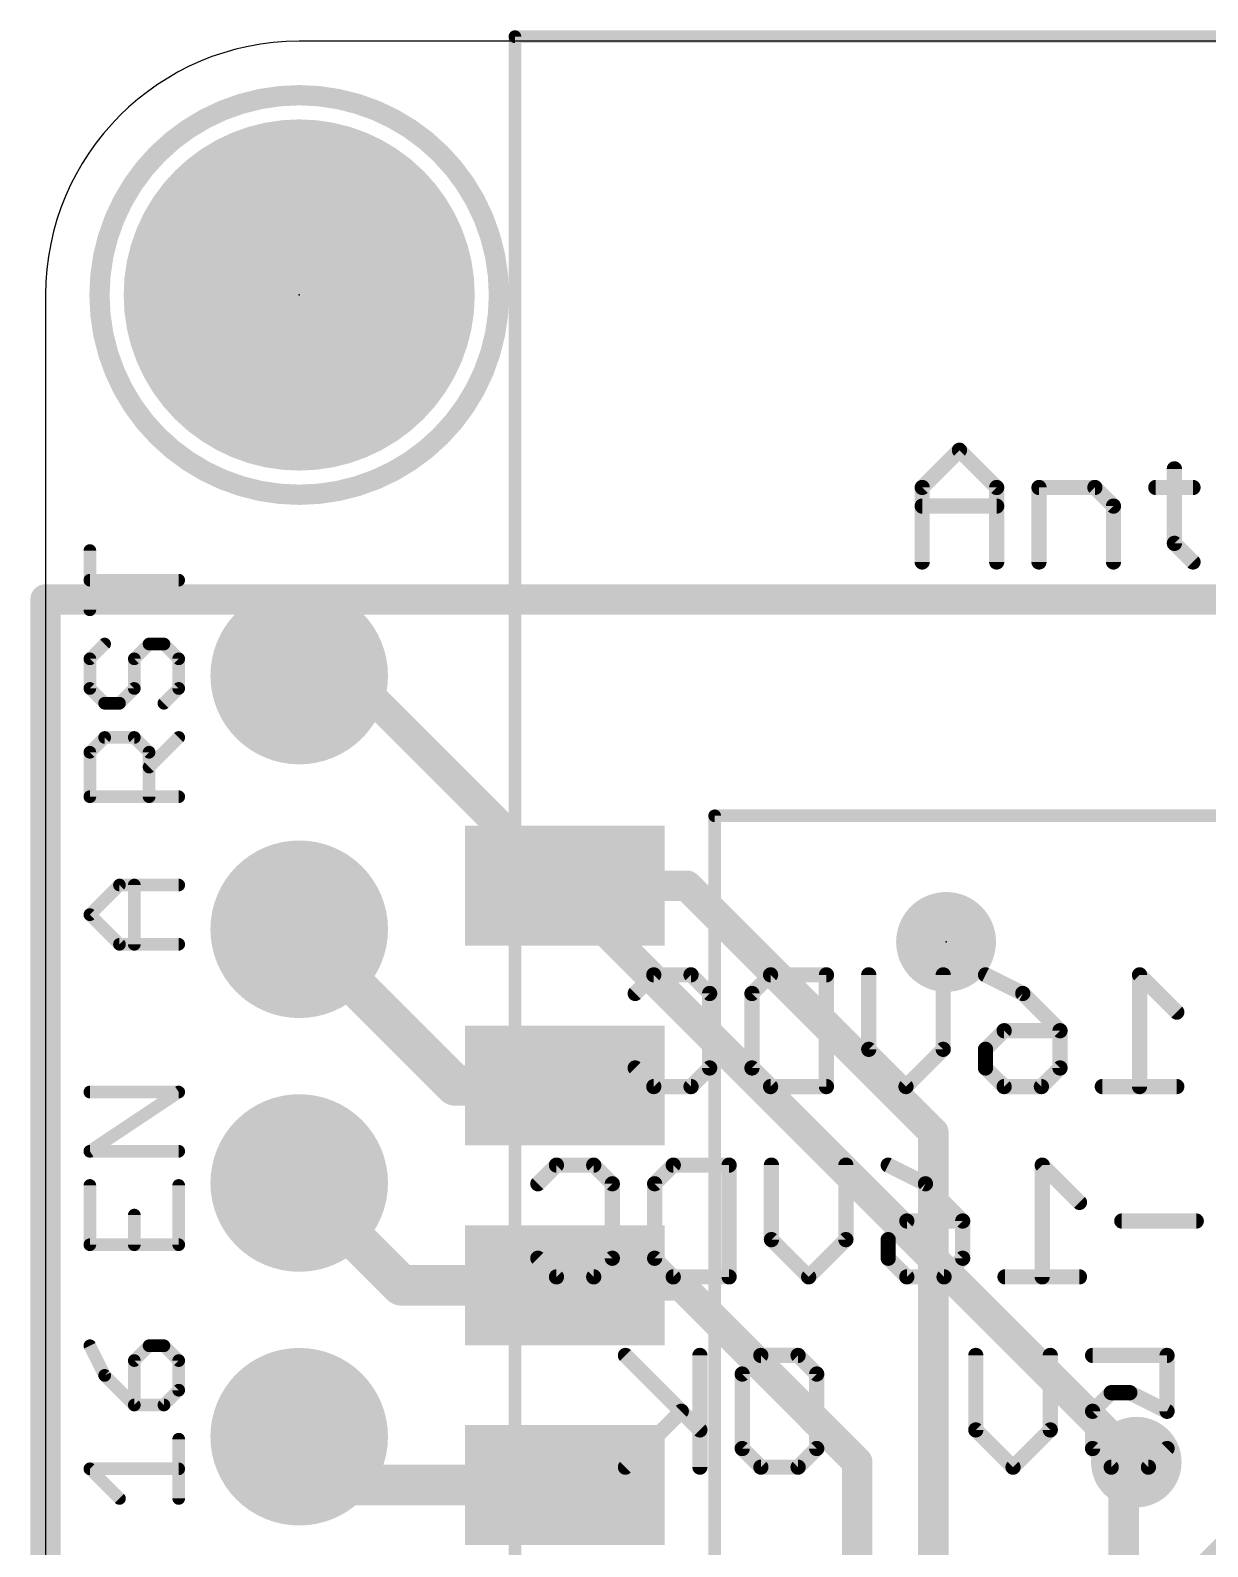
# Model space of a CAD drawing. Extents: x -0.2 to 25.6, y -0.2 to 38.2.
# Drawn here: x -0.15 to 11.64, y 23.03 to 38.21 of the extents above; entities that cross this region are included whole.
import ezdxf

# ---------------------------------------------------------------- set-up
doc = ezdxf.new("R2010")
doc.units = 0
for name, color, linetype in [('1', 12, 'CONTINUOUS'), ('16', 132, 'CONTINUOUS'), ('17', 110, 'CONTINUOUS'), ('18', 110, 'CONTINUOUS'), ('20', 53, 'CONTINUOUS'), ('21', 40, 'CONTINUOUS'), ('22', 6, 'CONTINUOUS'), ('23', 53, 'CONTINUOUS')]:
    doc.layers.add(name, color=color, linetype=linetype)

# ---------------------------------------------------------------- blocks, each defined once
blk = doc.blocks.new('PIE')
at = {"const_width": 0.5}
blk.add_lwpolyline([(0, -0.25, 1), (0, 0.25, 1), (0, -0.25)], format="xyb", dxfattribs=at)
blk = doc.blocks.new('ROUNDP')
at = {"const_width": 0.5}
blk.add_lwpolyline([(0, -0.25, 1), (0, 0.25, 1), (0, -0.25)], format="xyb", dxfattribs=at)
blk = doc.blocks.new('RECT')
blk.add_solid([(-0.5, -0.5), (0.5, -0.5), (-0.5, 0.5), (0.5, 0.5)])
blk = doc.blocks.new('ROUNDV')
at = {"const_width": 0.5}
blk.add_lwpolyline([(0, -0.25, 1), (0, 0.25, 1), (0, -0.25)], format="xyb", dxfattribs=at)

msp = doc.modelspace()

# ---------------------------------------------------------------- linework, layer by layer
at = {"layer": '1'}
for points, const_width in [([(0, 0), (0, 32.512)], 0.3048), ([(0, 32.512), (25.4, 32.512)], 0.3048), ([(5.2, 29.646), (6.422, 29.646)], 0.3048), ([(6.422, 29.646), (8.89, 27.178)], 0.3048), ([(4.104, 27.646), (2.54, 29.21)], 0.4064), ([(5.2, 27.646), (4.104, 27.646)], 0.4064), ([(8.89, 27.178), (8.89, 13.015)], 0.3048), ([(3.564, 25.646), (2.54, 26.67)], 0.4064), ([(5.2, 25.646), (3.564, 25.646)], 0.4064), ([(5.2, 25.646), (6.358, 25.646)], 0.3048), ([(6.358, 25.646), (8.128, 23.876)], 0.3048), ([(3.024, 23.646), (2.54, 24.13)], 0.4064), ([(8.128, 23.876), (8.128, 16.256)], 0.3048), ([(10.922, 23.876), (10.795, 23.749)], 0.3048), ([(5.2, 23.646), (3.024, 23.646)], 0.4064), ([(10.795, 23.749), (10.795, 13.081)], 0.3048)]:
    msp.add_lwpolyline(points, dxfattribs=dict(at, const_width=const_width))
for points, const_width in [([(0.0762, 32.512, 1), (-0.0762, 32.512)], 0.1524), ([(0, 32.5882, 1), (0, 32.4358)], 0.1524), ([(5.2, 29.7222, 1), (5.2, 29.5698)], 0.1524), ([(6.4759, 29.6999, 1), (6.3681, 29.5921)], 0.1524), ([(6.422, 29.5698, 1), (6.422, 29.7222)], 0.1524), ([(2.6118, 29.2818, 1), (2.4682, 29.1382)], 0.2032), ([(4.104, 27.7476, 1), (4.104, 27.5444)], 0.2032), ([(4.0322, 27.5742, 1), (4.1758, 27.7178)], 0.2032), ([(5.2, 27.5444, 1), (5.2, 27.7476)], 0.2032), ([(8.9662, 27.178, 1), (8.8138, 27.178)], 0.1524), ([(8.8361, 27.1241, 1), (8.9439, 27.2319)], 0.1524), ([(2.6118, 26.7418, 1), (2.4682, 26.5982)], 0.2032), ([(3.564, 25.7476, 1), (3.564, 25.5444)], 0.2032), ([(3.4922, 25.5742, 1), (3.6358, 25.7178)], 0.2032), ([(5.2, 25.5444, 1), (5.2, 25.7476)], 0.2032), ([(5.2, 25.7222, 1), (5.2, 25.5698)], 0.1524), ([(6.4119, 25.6999, 1), (6.3041, 25.5921)], 0.1524), ([(6.358, 25.5698, 1), (6.358, 25.7222)], 0.1524), ([(2.6118, 24.2018, 1), (2.4682, 24.0582)], 0.2032), ([(8.2042, 23.876, 1), (8.0518, 23.876)], 0.1524), ([(8.0741, 23.8221, 1), (8.1819, 23.9299)], 0.1524), ([(10.9759, 23.8221, 1), (10.8681, 23.9299)], 0.1524), ([(3.024, 23.7476, 1), (3.024, 23.5444)], 0.2032), ([(5.2, 23.5444, 1), (5.2, 23.7476)], 0.2032), ([(10.8712, 23.749, 1), (10.7188, 23.749)], 0.1524), ([(10.7411, 23.8029, 1), (10.8489, 23.6951)], 0.1524), ([(2.9522, 23.5742, 1), (3.0958, 23.7178)], 0.2032)]:
    msp.add_lwpolyline(points, format="xyb", dxfattribs=dict(at, const_width=const_width))
at = {"layer": '16', "const_width": 0.3048}
for points in [[(0, 0), (0, 32.512)], [(0, 32.512), (25.4, 32.512)], [(3.048, 31.75), (2.54, 31.75)], [(3.048, 31.75), (10.922, 23.876)], [(8.382, 19.558), (12.192, 23.368)]]:
    msp.add_lwpolyline(points, dxfattribs=at)
at = {"layer": '16', "const_width": 0.1524}
for points in [[(0.0762, 32.512, 1), (-0.0762, 32.512)], [(0, 32.5882, 1), (0, 32.4358)], [(2.54, 31.8262, 1), (2.54, 31.6738)], [(3.1019, 31.8039, 1), (2.9941, 31.6961)], [(3.048, 31.6738, 1), (3.048, 31.8262)], [(10.8681, 23.8221, 1), (10.9759, 23.9299)]]:
    msp.add_lwpolyline(points, format="xyb", dxfattribs=at)
at = {"layer": '20'}
for p, q in [((22.86, 38.1), (2.54, 38.1)), ((0, 35.56), (0, 2.54))]:
    msp.add_line(p, q, dxfattribs=at)
msp.add_arc((2.54, 35.56), 2.54, 90, 180, dxfattribs=at)
at = {"layer": '21'}
for points, const_width in [([(4.7, 38.1778, 1), (4.7, 38.1142)], 0.0635), ([(4.7317, 38.146, 1), (4.6683, 38.146)], 0.0635), ([(2.54, 33.56, 1), (2.54, 37.56, 1), (2.54, 33.56)], 0.2032), ([(9.178, 34.0327, 1), (9.1241, 33.9788)], 0.0762), ([(9.178, 33.9788, 1), (9.1241, 34.0327)], 0.0762), ([(11.3415, 33.8193, 1), (11.2653, 33.8193)], 0.0762), ([(8.8163, 33.6329, 1), (8.7401, 33.6329)], 0.0762), ([(9.562, 33.6329, 1), (9.4858, 33.6329)], 0.0762), ([(9.9857, 33.6329, 1), (9.9095, 33.6329)], 0.0762), ([(9.9476, 33.671, 1), (9.9476, 33.5948)], 0.0762), ([(10.5338, 33.6598, 1), (10.4799, 33.606)], 0.0762), ([(10.5069, 33.5948, 1), (10.5069, 33.671)], 0.0762), ([(11.117, 33.671, 1), (11.117, 33.5948)], 0.0762), ([(11.4898, 33.5948, 1), (11.4898, 33.671)], 0.0762), ([(8.7513, 33.6598, 1), (8.8051, 33.606)], 0.0762), ([(9.497, 33.606, 1), (9.5508, 33.6598)], 0.0762), ([(8.7782, 33.4846, 1), (8.7782, 33.4084)], 0.0762), ([(9.5239, 33.4084, 1), (9.5239, 33.4846)], 0.0762), ([(10.7314, 33.4465, 1), (10.6552, 33.4465)], 0.0762), ([(10.6664, 33.4195, 1), (10.7202, 33.4734)], 0.0762), ([(11.3304, 33.1006, 1), (11.2765, 33.0467)], 0.0762), ([(11.2653, 33.0736, 1), (11.3415, 33.0736)], 0.0762), ([(0.4755, 33.0014, 1), (0.412, 33.0014)], 0.0635), ([(11.4629, 32.8603, 1), (11.5168, 32.9141)], 0.0762), ([(8.7401, 32.8872, 1), (8.8163, 32.8872)], 0.0762), ([(9.4858, 32.8872, 1), (9.562, 32.8872)], 0.0762), ([(9.9095, 32.8872, 1), (9.9857, 32.8872)], 0.0762), ([(10.6552, 32.8872, 1), (10.7314, 32.8872)], 0.0762), ([(0.4437, 32.7366, 1), (0.4437, 32.6731)], 0.0635), ([(1.3335, 32.6731, 1), (1.3335, 32.7366)], 0.0635), ([(0.412, 32.4083, 1), (0.4755, 32.4083)], 0.0635), ([(0.6145, 32.0435, 1), (0.5696, 32.0884)], 0.0635), ([(1.0369, 32.0977, 1), (1.0369, 32.0342)], 0.0635), ([(1.0594, 32.0435, 1), (1.0145, 32.0884)], 0.0635), ([(1.2077, 32.0884, 1), (1.1628, 32.0435)], 0.0635), ([(1.1852, 32.0342, 1), (1.1852, 32.0977)], 0.0635), ([(0.4755, 31.9176, 1), (0.412, 31.9176)], 0.0635), ([(0.4213, 31.9401, 1), (0.4662, 31.8952)], 0.0635), ([(0.9204, 31.9176, 1), (0.8569, 31.9176)], 0.0635), ([(0.8662, 31.9401, 1), (0.9111, 31.8952)], 0.0635), ([(1.3653, 31.9176, 1), (1.3018, 31.9176)], 0.0635), ([(1.311, 31.8952, 1), (1.356, 31.9401)], 0.0635), ([(0.412, 31.621, 1), (0.4755, 31.621)], 0.0635), ([(0.4662, 31.6435, 1), (0.4213, 31.5986)], 0.0635), ([(0.8569, 31.621, 1), (0.9204, 31.621)], 0.0635), ([(0.9111, 31.5986, 1), (0.8662, 31.6435)], 0.0635), ([(1.3018, 31.621, 1), (1.3653, 31.621)], 0.0635), ([(1.356, 31.5986, 1), (1.311, 31.6435)], 0.0635), ([(0.592, 31.5045, 1), (0.592, 31.441)], 0.0635), ([(0.5696, 31.4503, 1), (0.6145, 31.4952)], 0.0635), ([(0.7179, 31.4952, 1), (0.7628, 31.4503)], 0.0635), ([(0.7403, 31.441, 1), (0.7403, 31.5045)], 0.0635), ([(1.1628, 31.4952, 1), (1.2077, 31.4503)], 0.0635), ([(0.592, 31.1621, 1), (0.592, 31.0986)], 0.0635), ([(0.6145, 31.1079, 1), (0.5696, 31.1528)], 0.0635), ([(0.9111, 31.1528, 1), (0.8662, 31.1079)], 0.0635), ([(0.8886, 31.0986, 1), (0.8886, 31.1621)], 0.0635), ([(1.356, 31.1079, 1), (1.311, 31.1528)], 0.0635), ([(0.4755, 30.9821, 1), (0.412, 30.9821)], 0.0635), ([(0.4213, 31.0046, 1), (0.4662, 30.9596)], 0.0635), ([(1.0687, 30.9821, 1), (1.0052, 30.9821)], 0.0635), ([(1.0145, 30.9596, 1), (1.0594, 31.0046)], 0.0635), ([(1.0145, 30.8563, 1), (1.0594, 30.8114)], 0.0635), ([(0.4437, 30.569, 1), (0.4437, 30.5055)], 0.0635), ([(0.412, 30.5372, 1), (0.4755, 30.5372)], 0.0635), ([(1.0052, 30.5372, 1), (1.0687, 30.5372)], 0.0635), ([(1.3335, 30.5055, 1), (1.3335, 30.569)], 0.0635), ([(6.7, 30.3777, 1), (6.7, 30.3143)], 0.0635), ([(6.7317, 30.346, 1), (6.6683, 30.346)], 0.0635), ([(0.7403, 29.6847, 1), (0.7403, 29.6212)], 0.0635), ([(0.7628, 29.6305, 1), (0.7179, 29.6754)], 0.0635), ([(0.9204, 29.6529, 1), (0.8569, 29.6529)], 0.0635), ([(1.3335, 29.6212, 1), (1.3335, 29.6847)], 0.0635), ([(0.4662, 29.3788, 1), (0.4213, 29.3339)], 0.0635), ([(0.4213, 29.3788, 1), (0.4662, 29.3339)], 0.0635), ([(0.7403, 29.0915, 1), (0.7403, 29.028)], 0.0635), ([(0.7179, 29.0373, 1), (0.7628, 29.0822)], 0.0635), ([(0.8569, 29.0597, 1), (0.9204, 29.0597)], 0.0635), ([(1.3335, 29.028, 1), (1.3335, 29.0915)], 0.0635), ([(0.4437, 27.6124, 1), (0.4437, 27.5489)], 0.0635), ([(1.3511, 27.5543, 1), (1.3159, 27.6071)], 0.0635), ([(1.3335, 27.5489, 1), (1.3335, 27.6124)], 0.0635), ([(0.4437, 27.0192, 1), (0.4437, 26.9558)], 0.0635), ([(0.4261, 27.0139, 1), (0.4614, 26.9611)], 0.0635), ([(1.3335, 26.9558, 1), (1.3335, 27.0192)], 0.0635), ([(0.4755, 26.6452, 1), (0.412, 26.6452)], 0.0635), ([(1.3653, 26.6452, 1), (1.3018, 26.6452)], 0.0635), ([(0.9204, 26.3486, 1), (0.8569, 26.3486)], 0.0635), ([(0.4437, 26.0837, 1), (0.4437, 26.0202)], 0.0635), ([(1.3335, 26.0202, 1), (1.3335, 26.0837)], 0.0635), ([(0.412, 26.052, 1), (0.4755, 26.052)], 0.0635), ([(0.8569, 26.052, 1), (0.9204, 26.052)], 0.0635), ([(1.3018, 26.052, 1), (1.3653, 26.052)], 0.0635), ([(0.4721, 25.0549, 1), (0.4153, 25.0265)], 0.0635), ([(1.0369, 25.0724, 1), (1.0369, 25.0089)], 0.0635), ([(1.0594, 25.0182, 1), (1.0145, 25.0631)], 0.0635), ([(1.2077, 25.0631, 1), (1.1628, 25.0182)], 0.0635), ([(1.1852, 25.0089, 1), (1.1852, 25.0724)], 0.0635), ([(0.9204, 24.8924, 1), (0.8569, 24.8924)], 0.0635), ([(0.8662, 24.9148, 1), (0.9111, 24.8699)], 0.0635), ([(1.3653, 24.8924, 1), (1.3018, 24.8924)], 0.0635), ([(1.311, 24.8699, 1), (1.356, 24.9148)], 0.0635), ([(0.6145, 24.7665, 1), (0.5696, 24.7216)], 0.0635), ([(0.5636, 24.7299, 1), (0.6204, 24.7583)], 0.0635), ([(1.3018, 24.5958, 1), (1.3653, 24.5958)], 0.0635), ([(1.356, 24.5733, 1), (1.311, 24.6182)], 0.0635), ([(0.8886, 24.4793, 1), (0.8886, 24.4158)], 0.0635), ([(0.8569, 24.4475, 1), (0.9204, 24.4475)], 0.0635), ([(0.8662, 24.425, 1), (0.9111, 24.47)], 0.0635), ([(1.1628, 24.47, 1), (1.2077, 24.425)], 0.0635), ([(1.1852, 24.4158, 1), (1.1852, 24.4793)], 0.0635), ([(1.3653, 24.1052, 1), (1.3018, 24.1052)], 0.0635), ([(0.4437, 23.8403, 1), (0.4437, 23.7768)], 0.0635), ([(0.4662, 23.831, 1), (0.4213, 23.7861)], 0.0635), ([(1.3335, 23.7768, 1), (1.3335, 23.8403)], 0.0635), ([(0.7179, 23.4895, 1), (0.7628, 23.5344)], 0.0635), ([(1.3018, 23.512, 1), (1.3653, 23.512)], 0.0635)]:
    msp.add_lwpolyline(points, format="xyb", dxfattribs=dict(at, const_width=const_width))
for points, const_width in [([(4.7, 38.146), (20.7, 38.146)], 0.127), ([(4.7, 14.146), (4.7, 38.146)], 0.127), ([(8.7782, 33.6329), (9.1511, 34.0058)], 0.1524), ([(9.1511, 34.0058), (9.5239, 33.6329)], 0.1524), ([(11.3034, 33.8193), (11.3034, 33.0736)], 0.1524), ([(8.7782, 32.8872), (8.7782, 33.6329)], 0.1524), ([(9.5239, 33.6329), (9.5239, 32.8872)], 0.1524), ([(9.9476, 32.8872), (9.9476, 33.6329)], 0.1524), ([(9.9476, 33.6329), (10.5069, 33.6329)], 0.1524), ([(10.5069, 33.6329), (10.6933, 33.4465)], 0.1524), ([(11.117, 33.6329), (11.4898, 33.6329)], 0.1524), ([(8.7782, 33.4465), (9.5239, 33.4465)], 0.1524), ([(10.6933, 33.4465), (10.6933, 32.8872)], 0.1524), ([(11.3034, 33.0736), (11.4898, 32.8872)], 0.1524), ([(0.4437, 32.4083), (0.4437, 33.0014)], 0.127), ([(1.3335, 32.7048), (0.4437, 32.7048)], 0.127), ([(0.592, 32.0659), (0.4437, 31.9176)], 0.127), ([(0.8886, 31.9176), (1.0369, 32.0659)], 0.127), ([(1.0369, 32.0659), (1.1852, 32.0659)], 0.127), ([(1.1852, 32.0659), (1.3335, 31.9176)], 0.127), ([(0.4437, 31.9176), (0.4437, 31.621)], 0.127), ([(0.8886, 31.621), (0.8886, 31.9176)], 0.127), ([(1.3335, 31.9176), (1.3335, 31.621)], 0.127), ([(0.4437, 31.621), (0.592, 31.4727)], 0.127), ([(0.7403, 31.4727), (0.8886, 31.621)], 0.127), ([(1.3335, 31.621), (1.1852, 31.4727)], 0.127), ([(0.592, 31.4727), (0.7403, 31.4727)], 0.127), ([(0.4437, 30.9821), (0.592, 31.1304)], 0.127), ([(0.592, 31.1304), (0.8886, 31.1304)], 0.127), ([(0.8886, 31.1304), (1.0369, 30.9821)], 0.127), ([(1.0369, 30.8338), (1.3335, 31.1304)], 0.127), ([(0.4437, 30.5372), (0.4437, 30.9821)], 0.127), ([(1.0369, 30.9821), (1.0369, 30.5372)], 0.127), ([(1.3335, 30.5372), (0.4437, 30.5372)], 0.127), ([(6.7, 30.346), (18.7, 30.346)], 0.127), ([(6.7, 15.346), (6.7, 30.346)], 0.127), ([(0.4437, 29.3563), (0.7403, 29.6529)], 0.127), ([(0.7403, 29.6529), (1.3335, 29.6529)], 0.127), ([(0.8886, 29.0597), (0.8886, 29.6529)], 0.127), ([(0.7403, 29.0597), (0.4437, 29.3563)], 0.127), ([(1.3335, 29.0597), (0.7403, 29.0597)], 0.127), ([(0.4437, 26.9875), (1.3335, 27.5807)], 0.127), ([(1.3335, 27.5807), (0.4437, 27.5807)], 0.127), ([(1.3335, 26.9875), (0.4437, 26.9875)], 0.127), ([(0.4437, 26.6452), (0.4437, 26.052)], 0.127), ([(1.3335, 26.052), (1.3335, 26.6452)], 0.127), ([(0.8886, 26.052), (0.8886, 26.3486)], 0.127), ([(0.4437, 26.052), (1.3335, 26.052)], 0.127), ([(0.4437, 25.0407), (0.592, 24.7441)], 0.127), ([(1.0369, 25.0407), (0.8886, 24.8924)], 0.127), ([(1.1852, 25.0407), (1.0369, 25.0407)], 0.127), ([(1.3335, 24.8924), (1.1852, 25.0407)], 0.127), ([(0.8886, 24.8924), (0.8886, 24.4475)], 0.127), ([(1.3335, 24.5958), (1.3335, 24.8924)], 0.127), ([(0.592, 24.7441), (0.8886, 24.4475)], 0.127), ([(1.1852, 24.4475), (1.3335, 24.5958)], 0.127), ([(0.8886, 24.4475), (1.1852, 24.4475)], 0.127), ([(1.3335, 23.512), (1.3335, 24.1052)], 0.127), ([(0.7403, 23.512), (0.4437, 23.8086)], 0.127), ([(0.4437, 23.8086), (1.3335, 23.8086)], 0.127)]:
    msp.add_lwpolyline(points, dxfattribs=dict(at, const_width=const_width))
at = {"layer": '22', "const_width": 0.1524}
for points in [[(5.9041, 28.5673), (6.0906, 28.7538)], [(6.0906, 28.7538), (6.4634, 28.7538)], [(6.4634, 28.7538), (6.6498, 28.5673)], [(7.0735, 28.5673), (7.26, 28.7538)], [(7.26, 28.7538), (7.8192, 28.7538)], [(7.8192, 28.7538), (7.8192, 27.6352)], [(8.2429, 28.0081), (8.2429, 28.7538)], [(8.9886, 28.7538), (8.9886, 28.0081)], [(9.4123, 28.7538), (9.7852, 28.5673)], [(11.3274, 28.3809), (10.9546, 28.7538)], [(10.9546, 28.7538), (10.9546, 27.6352)], [(6.6498, 28.5673), (6.6498, 27.8216)], [(7.0735, 27.8216), (7.0735, 28.5673)], [(9.7852, 28.5673), (10.158, 28.1945)], [(9.4123, 28.0081), (9.5988, 28.1945)], [(9.5988, 28.1945), (10.158, 28.1945)], [(10.158, 28.1945), (10.158, 27.8216)], [(8.6158, 27.6352), (8.2429, 28.0081)], [(8.9886, 28.0081), (8.6158, 27.6352)], [(9.4123, 27.8216), (9.4123, 28.0081)], [(6.0906, 27.6352), (5.9041, 27.8216)], [(6.6498, 27.8216), (6.4634, 27.6352)], [(7.26, 27.6352), (7.0735, 27.8216)], [(9.5988, 27.6352), (9.4123, 27.8216)], [(10.158, 27.8216), (9.9716, 27.6352)], [(6.4634, 27.6352), (6.0906, 27.6352)], [(7.8192, 27.6352), (7.26, 27.6352)], [(9.9716, 27.6352), (9.5988, 27.6352)], [(11.3274, 27.6352), (10.5817, 27.6352)], [(4.9296, 26.6623), (5.1161, 26.8488)], [(5.1161, 26.8488), (5.4889, 26.8488)], [(5.4889, 26.8488), (5.6753, 26.6623)], [(6.099, 26.6623), (6.2855, 26.8488)], [(6.2855, 26.8488), (6.8447, 26.8488)], [(6.8447, 26.8488), (6.8447, 25.7302)], [(7.2684, 26.103), (7.2684, 26.8488)], [(8.0141, 26.8488), (8.0141, 26.103)], [(8.4378, 26.8488), (8.8107, 26.6623)], [(10.3529, 26.4759), (9.9801, 26.8488)], [(9.9801, 26.8488), (9.9801, 25.7302)], [(5.6753, 26.6623), (5.6753, 25.9166)], [(6.099, 25.9166), (6.099, 26.6623)], [(8.8107, 26.6623), (9.1835, 26.2895)], [(8.4378, 26.103), (8.6243, 26.2895)], [(8.6243, 26.2895), (9.1835, 26.2895)], [(9.1835, 26.2895), (9.1835, 25.9166)], [(11.5223, 26.2895), (10.7766, 26.2895)], [(7.6413, 25.7302), (7.2684, 26.103)], [(8.0141, 26.103), (7.6413, 25.7302)], [(8.4378, 25.9166), (8.4378, 26.103)], [(5.1161, 25.7302), (4.9296, 25.9166)], [(5.6753, 25.9166), (5.4889, 25.7302)], [(6.2855, 25.7302), (6.099, 25.9166)], [(8.6243, 25.7302), (8.4378, 25.9166)], [(9.1835, 25.9166), (8.9971, 25.7302)], [(5.4889, 25.7302), (5.1161, 25.7302)], [(6.8447, 25.7302), (6.2855, 25.7302)], [(8.9971, 25.7302), (8.6243, 25.7302)], [(10.3529, 25.7302), (9.6072, 25.7302)], [(6.5524, 24.1981), (5.8067, 24.9438)], [(6.5524, 24.9438), (6.5524, 23.8252)], [(6.9761, 24.7573), (7.1625, 24.9438)], [(7.1625, 24.9438), (7.5354, 24.9438)], [(7.5354, 24.9438), (7.7218, 24.7573)], [(9.3149, 24.1981), (9.3149, 24.9438)], [(10.0606, 24.9438), (10.0606, 24.1981)], [(10.4843, 24.9438), (11.23, 24.9438)], [(11.23, 24.9438), (11.23, 24.3845)], [(6.9761, 24.0116), (6.9761, 24.7573)], [(7.7218, 24.7573), (7.7218, 24.0116)], [(10.6707, 24.5709), (10.4843, 24.3845)], [(10.8571, 24.5709), (10.6707, 24.5709)], [(11.23, 24.3845), (10.8571, 24.5709)], [(6.366, 24.3845), (5.8067, 23.8252)], [(10.4843, 24.3845), (10.4843, 24.0116)], [(9.6877, 23.8252), (9.3149, 24.1981)], [(10.0606, 24.1981), (9.6877, 23.8252)], [(7.1625, 23.8252), (6.9761, 24.0116)], [(7.7218, 24.0116), (7.5354, 23.8252)], [(10.4843, 24.0116), (10.6707, 23.8252)], [(11.0435, 23.8252), (11.23, 24.0116)], [(7.5354, 23.8252), (7.1625, 23.8252)], [(10.6707, 23.8252), (11.0435, 23.8252)]]:
    msp.add_lwpolyline(points, dxfattribs=at)
at = {"layer": '22', "const_width": 0.0762}
for points in [[(6.0906, 28.7919, 1), (6.0906, 28.7157)], [(6.1175, 28.7268, 1), (6.0636, 28.7807)], [(6.4904, 28.7807, 1), (6.4365, 28.7268)], [(6.4634, 28.7157, 1), (6.4634, 28.7919)], [(7.26, 28.7919, 1), (7.26, 28.7157)], [(7.2869, 28.7268, 1), (7.233, 28.7807)], [(7.8573, 28.7538, 1), (7.7811, 28.7538)], [(7.8192, 28.7157, 1), (7.8192, 28.7919)], [(8.281, 28.7538, 1), (8.2048, 28.7538)], [(9.0267, 28.7538, 1), (8.9505, 28.7538)], [(9.4294, 28.7878, 1), (9.3953, 28.7197)], [(10.9815, 28.7807, 1), (10.9276, 28.7268)], [(10.9927, 28.7538, 1), (10.9165, 28.7538)], [(5.8772, 28.5943, 1), (5.9311, 28.5404)], [(6.6879, 28.5673, 1), (6.6117, 28.5673)], [(6.6229, 28.5404, 1), (6.6768, 28.5943)], [(7.1116, 28.5673, 1), (7.0354, 28.5673)], [(7.0466, 28.5943, 1), (7.1005, 28.5404)], [(9.8121, 28.5943, 1), (9.7582, 28.5404)], [(9.7681, 28.5333, 1), (9.8022, 28.6014)], [(11.3005, 28.354, 1), (11.3544, 28.4078)], [(9.5988, 28.2326, 1), (9.5988, 28.1564)], [(9.6257, 28.1675, 1), (9.5718, 28.2214)], [(10.1961, 28.1945, 1), (10.1199, 28.1945)], [(10.1311, 28.1675, 1), (10.185, 28.2214)], [(10.158, 28.1564, 1), (10.158, 28.2326)], [(8.2699, 28.035, 1), (8.216, 27.9811)], [(9.0156, 27.9811, 1), (8.9617, 28.035)], [(9.4504, 28.0081, 1), (9.3742, 28.0081)], [(8.2048, 28.0081, 1), (8.281, 28.0081)], [(8.9505, 28.0081, 1), (9.0267, 28.0081)], [(9.3854, 28.035, 1), (9.4393, 27.9811)], [(5.9311, 27.8486, 1), (5.8772, 27.7947)], [(6.6117, 27.8216, 1), (6.6879, 27.8216)], [(6.6768, 27.7947, 1), (6.6229, 27.8486)], [(7.1005, 27.8486, 1), (7.0466, 27.7947)], [(7.0354, 27.8216, 1), (7.1116, 27.8216)], [(9.4393, 27.8486, 1), (9.3854, 27.7947)], [(9.3742, 27.8216, 1), (9.4504, 27.8216)], [(10.1199, 27.8216, 1), (10.1961, 27.8216)], [(10.185, 27.7947, 1), (10.1311, 27.8486)], [(6.0906, 27.6733, 1), (6.0906, 27.5971)], [(6.0636, 27.6083, 1), (6.1175, 27.6621)], [(6.4365, 27.6621, 1), (6.4904, 27.6083)], [(6.4634, 27.5971, 1), (6.4634, 27.6733)], [(7.26, 27.6733, 1), (7.26, 27.5971)], [(7.233, 27.6083, 1), (7.2869, 27.6621)], [(7.7811, 27.6352, 1), (7.8573, 27.6352)], [(7.8192, 27.5971, 1), (7.8192, 27.6733)], [(8.5888, 27.6621, 1), (8.6427, 27.6083)], [(8.5888, 27.6083, 1), (8.6427, 27.6621)], [(9.5988, 27.6733, 1), (9.5988, 27.5971)], [(9.5718, 27.6083, 1), (9.6257, 27.6621)], [(9.9447, 27.6621, 1), (9.9985, 27.6083)], [(9.9716, 27.5971, 1), (9.9716, 27.6733)], [(10.5817, 27.6733, 1), (10.5817, 27.5971)], [(10.9165, 27.6352, 1), (10.9927, 27.6352)], [(11.3274, 27.5971, 1), (11.3274, 27.6733)], [(5.1161, 26.8869, 1), (5.1161, 26.8107)], [(5.143, 26.8218, 1), (5.0891, 26.8757)], [(5.5159, 26.8757, 1), (5.462, 26.8218)], [(5.4889, 26.8107, 1), (5.4889, 26.8869)], [(6.2855, 26.8869, 1), (6.2855, 26.8107)], [(6.3124, 26.8218, 1), (6.2585, 26.8757)], [(6.8828, 26.8488, 1), (6.8066, 26.8488)], [(6.8447, 26.8107, 1), (6.8447, 26.8869)], [(7.3065, 26.8488, 1), (7.2303, 26.8488)], [(8.0522, 26.8488, 1), (7.976, 26.8488)], [(8.4549, 26.8828, 1), (8.4208, 26.8147)], [(10.007, 26.8757, 1), (9.9531, 26.8218)], [(10.0182, 26.8488, 1), (9.942, 26.8488)], [(4.9027, 26.6893, 1), (4.9566, 26.6354)], [(5.7134, 26.6623, 1), (5.6372, 26.6623)], [(5.6484, 26.6354, 1), (5.7023, 26.6893)], [(6.1371, 26.6623, 1), (6.0609, 26.6623)], [(6.0721, 26.6893, 1), (6.126, 26.6354)], [(8.8376, 26.6893, 1), (8.7837, 26.6354)], [(8.7936, 26.6283, 1), (8.8277, 26.6964)], [(10.326, 26.449, 1), (10.3799, 26.5028)], [(8.6243, 26.3276, 1), (8.6243, 26.2514)], [(8.6512, 26.2625, 1), (8.5973, 26.3164)], [(9.2216, 26.2895, 1), (9.1454, 26.2895)], [(9.1566, 26.2625, 1), (9.2105, 26.3164)], [(9.1835, 26.2514, 1), (9.1835, 26.3276)], [(10.7766, 26.3276, 1), (10.7766, 26.2514)], [(11.5223, 26.2514, 1), (11.5223, 26.3276)], [(7.2954, 26.13, 1), (7.2415, 26.0761)], [(7.2303, 26.103, 1), (7.3065, 26.103)], [(7.976, 26.103, 1), (8.0522, 26.103)], [(8.0411, 26.0761, 1), (7.9872, 26.13)], [(8.4759, 26.103, 1), (8.3997, 26.103)], [(8.4109, 26.13, 1), (8.4648, 26.0761)], [(4.9566, 25.9436, 1), (4.9027, 25.8897)], [(5.7023, 25.8897, 1), (5.6484, 25.9436)], [(6.126, 25.9436, 1), (6.0721, 25.8897)], [(8.4648, 25.9436, 1), (8.4109, 25.8897)], [(9.2105, 25.8897, 1), (9.1566, 25.9436)], [(5.6372, 25.9166, 1), (5.7134, 25.9166)], [(6.0609, 25.9166, 1), (6.1371, 25.9166)], [(8.3997, 25.9166, 1), (8.4759, 25.9166)], [(9.1454, 25.9166, 1), (9.2216, 25.9166)], [(5.1161, 25.7683, 1), (5.1161, 25.6921)], [(5.0891, 25.7033, 1), (5.143, 25.7571)], [(5.462, 25.7571, 1), (5.5159, 25.7033)], [(5.4889, 25.6921, 1), (5.4889, 25.7683)], [(6.2855, 25.7683, 1), (6.2855, 25.6921)], [(6.2585, 25.7033, 1), (6.3124, 25.7571)], [(6.8066, 25.7302, 1), (6.8828, 25.7302)], [(6.8447, 25.6921, 1), (6.8447, 25.7683)], [(7.6143, 25.7571, 1), (7.6682, 25.7033)], [(7.6143, 25.7033, 1), (7.6682, 25.7571)], [(8.6243, 25.7683, 1), (8.6243, 25.6921)], [(8.5973, 25.7033, 1), (8.6512, 25.7571)], [(8.9702, 25.7571, 1), (9.024, 25.7033)], [(8.9971, 25.6921, 1), (8.9971, 25.7683)], [(9.6072, 25.7683, 1), (9.6072, 25.6921)], [(9.942, 25.7302, 1), (10.0182, 25.7302)], [(10.3529, 25.6921, 1), (10.3529, 25.7683)], [(5.8336, 24.9707, 1), (5.7797, 24.9168)], [(6.5905, 24.9438, 1), (6.5143, 24.9438)], [(7.1625, 24.9819, 1), (7.1625, 24.9057)], [(7.1894, 24.9168, 1), (7.1356, 24.9707)], [(7.5623, 24.9707, 1), (7.5084, 24.9168)], [(7.5354, 24.9057, 1), (7.5354, 24.9819)], [(9.353, 24.9438, 1), (9.2768, 24.9438)], [(10.0987, 24.9438, 1), (10.0225, 24.9438)], [(10.4843, 24.9819, 1), (10.4843, 24.9057)], [(11.2681, 24.9438, 1), (11.1919, 24.9438)], [(11.23, 24.9057, 1), (11.23, 24.9819)], [(6.9491, 24.7843, 1), (7.003, 24.7304)], [(7.0142, 24.7573, 1), (6.938, 24.7573)], [(7.7599, 24.7573, 1), (7.6837, 24.7573)], [(7.6948, 24.7304, 1), (7.7487, 24.7843)], [(10.6707, 24.609, 1), (10.6707, 24.5328)], [(10.6976, 24.544, 1), (10.6438, 24.5978)], [(10.8742, 24.605, 1), (10.8401, 24.5368)], [(10.8571, 24.5328, 1), (10.8571, 24.609)], [(6.3929, 24.3575, 1), (6.339, 24.4114)], [(10.4573, 24.4114, 1), (10.5112, 24.3575)], [(10.5224, 24.3845, 1), (10.4462, 24.3845)], [(11.2129, 24.3504, 1), (11.247, 24.4186)], [(11.1919, 24.3845, 1), (11.2681, 24.3845)], [(6.5254, 24.1711, 1), (6.5793, 24.225)], [(9.3418, 24.225, 1), (9.2879, 24.1711)], [(9.2768, 24.1981, 1), (9.353, 24.1981)], [(10.0225, 24.1981, 1), (10.0987, 24.1981)], [(10.0875, 24.1711, 1), (10.0336, 24.225)], [(7.003, 24.0386, 1), (6.9491, 23.9847)], [(6.938, 24.0116, 1), (7.0142, 24.0116)], [(7.6837, 24.0116, 1), (7.7599, 24.0116)], [(7.7487, 23.9847, 1), (7.6948, 24.0386)], [(10.5112, 24.0386, 1), (10.4573, 23.9847)], [(10.4462, 24.0116, 1), (10.5224, 24.0116)], [(11.2569, 23.9847, 1), (11.203, 24.0386)], [(5.7797, 23.8521, 1), (5.8336, 23.7983)], [(6.5143, 23.8252, 1), (6.5905, 23.8252)], [(7.1625, 23.8633, 1), (7.1625, 23.7871)], [(7.1356, 23.7983, 1), (7.1894, 23.8521)], [(7.5084, 23.8521, 1), (7.5623, 23.7983)], [(7.5354, 23.7871, 1), (7.5354, 23.8633)], [(9.6608, 23.8521, 1), (9.7147, 23.7983)], [(9.6608, 23.7983, 1), (9.7147, 23.8521)], [(10.6707, 23.8633, 1), (10.6707, 23.7871)], [(10.6438, 23.7983, 1), (10.6976, 23.8521)], [(11.0166, 23.8521, 1), (11.0705, 23.7983)], [(11.0435, 23.7871, 1), (11.0435, 23.8633)]]:
    msp.add_lwpolyline(points, format="xyb", dxfattribs=at)
at = {"layer": '23'}
for p in [(2.54, 35.56), (9.017, 29.083)]:
    msp.add_point(p, dxfattribs=at)

# ---------------------------------------------------------------- block references
at = {"layer": '1', "xscale": 2, "yscale": 1.2}
for p in [(5.2, 29.646), (5.2, 27.646), (5.2, 25.646), (5.2, 23.646)]:
    msp.add_blockref('RECT', p, dxfattribs=at)
at = {"layer": '1'}
msp.add_blockref('PIE', (9.017, 29.083), dxfattribs=at)
at = {"layer": '17'}
for p, xscale, yscale in [((2.54, 35.56), 3.516, 3.516), ((2.54, 35.56), 3.516, 3.516), ((2.54, 31.75), 1.778, 1.778), ((2.54, 31.75), 1.778, 1.778), ((2.54, 29.21), 1.778, 1.778), ((2.54, 29.21), 1.778, 1.778), ((2.54, 26.67), 1.778, 1.778), ((2.54, 26.67), 1.778, 1.778), ((2.54, 24.13), 1.778, 1.778), ((2.54, 24.13), 1.778, 1.778)]:
    msp.add_blockref('ROUNDP', p, dxfattribs=dict(at, xscale=xscale, yscale=yscale))
at = {"layer": '18', "xscale": 0.9064, "yscale": 0.9064}
msp.add_blockref('ROUNDV', (10.922, 23.876), dxfattribs=at)
msp.add_blockref('ROUNDV', (10.922, 23.876), dxfattribs=at)

doc.saveas('drawing.dxf')
